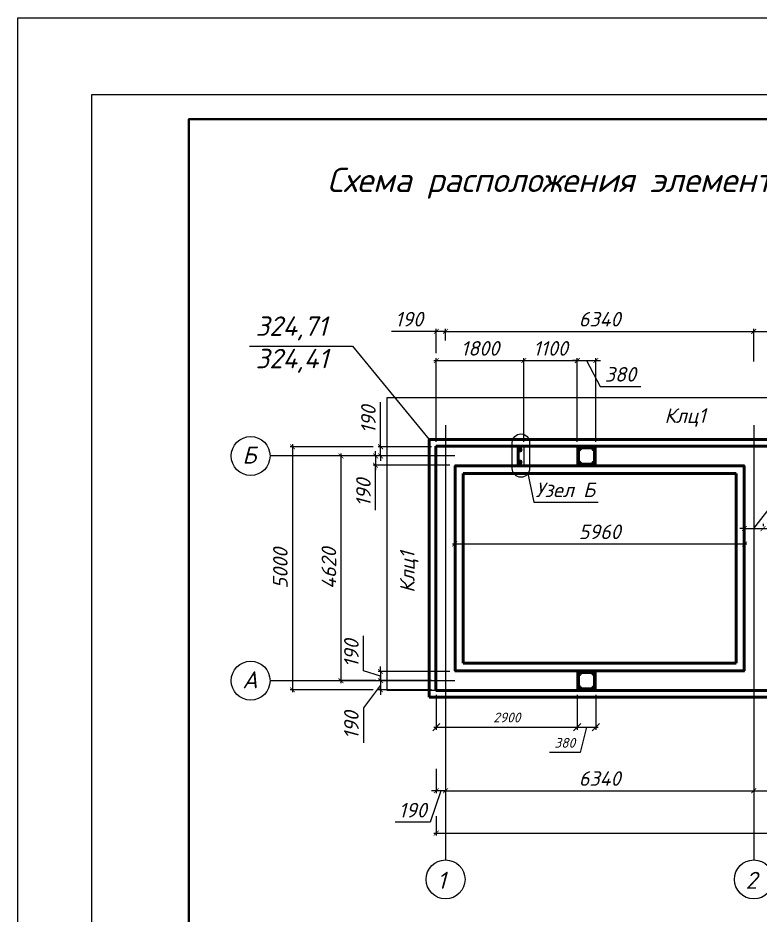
# Model space of a CAD drawing. Extents: x 108150 to 142535, y -18867 to -9422.
# Drawn here: x 135221.2 to 135373.8, y -16720 to -16535.5 of the extents above; entities that cross this region are included whole.
import ezdxf

# ---------------------------------------------------------------- set-up
doc = ezdxf.new("R2010")
doc.units = 0
doc.header["$MEASUREMENT"] = 0
doc.header["$PDMODE"] = 32
doc.header["$PDSIZE"] = 0.6
doc.layers.add('Текст', color=2, linetype='Continuous', lineweight=15)
doc.styles.add('ГОСТ -3', font='isocpeui.ttf', dxfattribs={"height": 3})
doc.styles.add('ГОСТ 300', font='isocpeui.ttf', dxfattribs={"height": 300})
doc.styles.add('ГОСТ-2', font='isocpeui.ttf', dxfattribs={"oblique": 1, "height": 2})
doc.styles.add('ГОСТ2.5', font='isocpeur.ttf', dxfattribs={"oblique": 15, "height": 2.5})
doc.dimstyles.new('100-2', dxfattribs={"dimscale": 0, "dimtxt": 2, "dimasz": 1.5, "dimexe": 0.5, "dimexo": 1, "dimgap": 1, "dimtad": 1, "dimdec": 0, "dimlfac": 100, "dimdsep": 46, "dimtxsty": 'ГОСТ-2', "dimblk": 'OBLIQUE', "dimcen": 2, "dimdle": 0.5, "dimclrd": 7, "dimclre": 7, "dimclrt": 7, "dimadec": 0, "dimazin": 0, "dimtfac": 1, "dimtdec": 0, "dimtmove": 0, "dimatfit": 3, "dimfxl": 2, "dimlwd": 15, "dimlwe": 15, "dimarcsym": 0})
doc.dimstyles.new('100-3А', dxfattribs={"dimtxt": 3, "dimasz": 1, "dimexe": 0.5, "dimexo": 1, "dimgap": 1, "dimtad": 1, "dimdec": 0, "dimlfac": 100, "dimtxsty": 'ГОСТ -3', "dimblk": 'ARCHTICK', "dimcen": 2.5, "dimdle": 0.5, "dimclrd": 7, "dimclre": 7, "dimclrt": 7, "dimadec": 0, "dimazin": 0, "dimtfac": 1, "dimtdec": 0, "dimtmove": 0, "dimatfit": 0, "dimldrblk": 'DOT', "dimfxl": 1, "dimlwd": 15, "dimlwe": 15, "dimarcsym": 0})

# ---------------------------------------------------------------- blocks, each defined once
blk = doc.blocks.new('_ArchTick')
at = {"color": 0, "linetype": 'ByBlock', "const_width": 0.15}
blk.add_lwpolyline([(-0.5, -0.5), (0.5, 0.5)], dxfattribs=at)
blk = doc.blocks.new('*D2860')
at = {"color": 7, "lineweight": 15, "transparency": 16777216}
for p, q in [((135295.77, -16623.69), (135295.77, -16614.5)), ((135306.24, -16623.69), (135295.27, -16623.69)), ((135295.77, -16625.59), (135295.77, -16623.69)), ((135306.24, -16625.59), (135295.27, -16625.59)), ((135295.77, -16625.59), (135295.77, -16626.59))]:
    blk.add_line(p, q, dxfattribs=at)
at = {"layer": 'Defpoints', "color": 0, "lineweight": 0, "transparency": 16777216}
for p in [(135307.24, -16623.69), (135295.77, -16625.59), (135307.24, -16625.59)]:
    blk.add_point(p, dxfattribs=at)
at = {"color": 7, "lineweight": 15, "transparency": 16777216}
for p, rotation in [((135295.77, -16623.69), 270), ((135295.77, -16625.59), 90)]:
    blk.add_blockref('_ArchTick', p, dxfattribs=dict(at, rotation=rotation))
at = {"color": 7, "lineweight": 25, "transparency": 16777216, "insert": (135293.27, -16618.1), "char_height": 3, "attachment_point": 5, "rotation": 90, "style": 'ГОСТ -3'}
blk.add_mtext('190', dxfattribs=at)
blk = doc.blocks.new('_Dot')
at = {"color": 0, "linetype": 'ByBlock', "lineweight": -2}
blk.add_line((-0.5, 0), (-1, 0), dxfattribs=at)
at = {"color": 0, "linetype": 'ByBlock', "const_width": 0.5}
blk.add_lwpolyline([(-0.25, 0, 1), (0.25, 0, 1)], format="xyb", close=True, dxfattribs=at)
blk = doc.blocks.new('*D2861')
at = {"color": 7, "lineweight": 15, "transparency": 16777216}
for p, q in [((135294.75, -16625.59), (135294.75, -16624.59)), ((135305.23, -16625.59), (135294.25, -16625.59)), ((135294.75, -16625.59), (135294.75, -16627.49)), ((135294.75, -16625.59), (135294.75, -16627.49)), ((135310.04, -16627.49), (135294.25, -16627.49)), ((135294.75, -16627.49), (135294.75, -16628.49)), ((135294.75, -16636.74), (135294.75, -16627.49))]:
    blk.add_line(p, q, dxfattribs=at)
at = {"layer": 'Defpoints', "color": 0, "lineweight": 0, "transparency": 16777216}
for p in [(135306.23, -16625.59), (135294.75, -16627.49), (135311.04, -16627.49)]:
    blk.add_point(p, dxfattribs=at)
at = {"color": 7, "lineweight": 15, "transparency": 16777216}
for p, rotation in [((135294.75, -16625.59), 270), ((135294.75, -16627.49), 90)]:
    blk.add_blockref('_ArchTick', p, dxfattribs=dict(at, rotation=rotation))
at = {"color": 7, "lineweight": 25, "transparency": 16777216, "insert": (135292.25, -16633.14), "char_height": 3, "attachment_point": 5, "rotation": 90, "style": 'ГОСТ -3'}
blk.add_mtext('190', dxfattribs=at)
blk = doc.blocks.new('*D2862')
at = {"color": 7, "lineweight": 15, "transparency": 16777216}
for p, q in [((135292.27, -16669.79), (135292.27, -16662.6)), ((135295.77, -16669.89), (135295.77, -16668.89)), ((135295.77, -16670.84), (135292.27, -16669.79)), ((135310.04, -16669.89), (135295.27, -16669.89)), ((135295.77, -16669.89), (135295.77, -16671.79)), ((135295.77, -16669.89), (135295.77, -16671.79)), ((135306.24, -16671.79), (135295.27, -16671.79)), ((135295.77, -16671.79), (135295.77, -16672.79))]:
    blk.add_line(p, q, dxfattribs=at)
at = {"layer": 'Defpoints', "color": 0, "lineweight": 0, "transparency": 16777216}
for p in [(135311.04, -16669.89), (135295.77, -16671.79), (135307.24, -16671.79)]:
    blk.add_point(p, dxfattribs=at)
at = {"color": 7, "lineweight": 15, "transparency": 16777216}
for p, rotation in [((135295.77, -16669.89), 270), ((135295.77, -16671.79), 90)]:
    blk.add_blockref('_ArchTick', p, dxfattribs=dict(at, rotation=rotation))
at = {"color": 7, "lineweight": 25, "transparency": 16777216, "insert": (135289.77, -16666.2), "char_height": 3, "attachment_point": 5, "rotation": 90, "style": 'ГОСТ -3'}
blk.add_mtext('190', dxfattribs=at)
blk = doc.blocks.new('*D2863')
at = {"color": 7, "lineweight": 15, "transparency": 16777216}
for p, q in [((135295.77, -16671.79), (135295.77, -16670.79)), ((135295.77, -16672.74), (135292.27, -16677.37)), ((135306.24, -16671.79), (135295.27, -16671.79)), ((135295.77, -16671.79), (135295.77, -16673.69)), ((135295.77, -16671.79), (135295.77, -16673.69)), ((135306.24, -16673.69), (135295.27, -16673.69)), ((135295.77, -16673.69), (135295.77, -16674.69)), ((135292.27, -16677.37), (135292.27, -16684.56))]:
    blk.add_line(p, q, dxfattribs=at)
at = {"layer": 'Defpoints', "color": 0, "lineweight": 0, "transparency": 16777216}
for p in [(135307.24, -16671.79), (135295.77, -16673.69), (135307.24, -16673.69)]:
    blk.add_point(p, dxfattribs=at)
at = {"color": 7, "lineweight": 15, "transparency": 16777216}
for p, rotation in [((135295.77, -16671.79), 270), ((135295.77, -16673.69), 90)]:
    blk.add_blockref('_ArchTick', p, dxfattribs=dict(at, rotation=rotation))
at = {"color": 7, "lineweight": 25, "transparency": 16777216, "insert": (135289.77, -16680.97), "char_height": 3, "attachment_point": 5, "rotation": 90, "style": 'ГОСТ -3'}
blk.add_mtext('190', dxfattribs=at)
blk = doc.blocks.new('*D2673')
at = {"color": 7, "lineweight": 15, "transparency": 16777216}
for p, q in [((135287.65, -16672.29), (135287.65, -16625.09)), ((135294.77, -16625.59), (135287.15, -16625.59)), ((135294.77, -16671.79), (135287.15, -16671.79))]:
    blk.add_line(p, q, dxfattribs=at)
at = {"layer": 'Defpoints', "color": 0, "lineweight": 0, "transparency": 16777216}
for p in [(135287.65, -16625.59), (135295.77, -16625.59), (135295.77, -16671.79)]:
    blk.add_point(p, dxfattribs=at)
at = {"color": 7, "lineweight": 15, "transparency": 16777216}
for p, rotation in [((135287.65, -16625.59), 90), ((135287.65, -16671.79), 270)]:
    blk.add_blockref('_ArchTick', p, dxfattribs=dict(at, rotation=rotation))
at = {"color": 7, "lineweight": 25, "transparency": 16777216, "insert": (135285.15, -16648.69), "char_height": 3, "attachment_point": 5, "rotation": 90, "style": 'ГОСТ -3'}
blk.add_mtext('4620', dxfattribs=at)
blk = doc.blocks.new('*D2674')
at = {"color": 7, "lineweight": 15, "transparency": 16777216}
for p, q in [((135277.66, -16623.19), (135277.66, -16674.19)), ((135294.27, -16623.69), (135277.16, -16623.69)), ((135294.27, -16673.69), (135277.16, -16673.69))]:
    blk.add_line(p, q, dxfattribs=at)
at = {"layer": 'Defpoints', "color": 0, "lineweight": 0, "transparency": 16777216}
for p in [(135295.27, -16623.69), (135277.66, -16673.69), (135295.27, -16673.69)]:
    blk.add_point(p, dxfattribs=at)
at = {"color": 7, "lineweight": 15, "transparency": 16777216}
for p, rotation in [((135277.66, -16623.69), 90), ((135277.66, -16673.69), 270)]:
    blk.add_blockref('_ArchTick', p, dxfattribs=dict(at, rotation=rotation))
at = {"color": 7, "lineweight": 25, "transparency": 16777216, "insert": (135275.16, -16648.69), "char_height": 3, "attachment_point": 5, "rotation": 90, "style": 'ГОСТ -3'}
blk.add_mtext('5000', dxfattribs=at)
blk = doc.blocks.new('*D2864')
at = {"color": 7, "lineweight": 15, "transparency": 16777216}
for p, q in [((135372.54, -16640.52), (135377.13, -16634.59)), ((135377.13, -16634.59), (135385.5, -16634.59)), ((135370.64, -16639.52), (135370.64, -16640.02)), ((135374.44, -16639.52), (135374.44, -16640.02)), ((135370.64, -16640.52), (135369.64, -16640.52)), ((135370.64, -16640.52), (135374.44, -16640.52)), ((135370.64, -16640.52), (135374.44, -16640.52)), ((135374.44, -16640.52), (135375.44, -16640.52))]:
    blk.add_line(p, q, dxfattribs=at)
at = {"layer": 'Defpoints', "color": 0, "lineweight": 0, "transparency": 16777216}
for p in [(135370.64, -16640.52), (135374.44, -16640.52), (135374.44, -16640.52)]:
    blk.add_point(p, dxfattribs=at)
at = {"color": 7, "lineweight": 15, "transparency": 16777216}
blk.add_blockref('_ArchTick', (135370.64, -16640.52), dxfattribs=at)
at = {"color": 7, "lineweight": 15, "transparency": 16777216, "rotation": 180}
blk.add_blockref('_ArchTick', (135374.44, -16640.52), dxfattribs=at)
at = {"color": 7, "lineweight": 25, "transparency": 16777216, "insert": (135381.32, -16632.09), "char_height": 3, "attachment_point": 5, "style": 'ГОСТ -3'}
blk.add_mtext('380', dxfattribs=at)
blk = doc.blocks.new('*D2866')
at = {"color": 7, "lineweight": 15, "transparency": 16777216}
for p, q in [((135324.74, -16605.97), (135336.74, -16605.97)), ((135325.24, -16622.69), (135325.24, -16605.47)), ((135336.24, -16622.69), (135336.24, -16605.47))]:
    blk.add_line(p, q, dxfattribs=at)
at = {"layer": 'Defpoints', "color": 0, "lineweight": 0, "transparency": 16777216}
for p in [(135336.24, -16605.97), (135325.24, -16623.69), (135336.24, -16623.69)]:
    blk.add_point(p, dxfattribs=at)
at = {"color": 7, "lineweight": 15, "transparency": 16777216, "rotation": 180}
blk.add_blockref('_ArchTick', (135325.24, -16605.97), dxfattribs=at)
at = {"color": 7, "lineweight": 15, "transparency": 16777216}
blk.add_blockref('_ArchTick', (135336.24, -16605.97), dxfattribs=at)
at = {"color": 7, "lineweight": 25, "transparency": 16777216, "insert": (135330.74, -16603.47), "char_height": 3, "attachment_point": 5, "style": 'ГОСТ -3'}
blk.add_mtext('1100', dxfattribs=at)
blk = doc.blocks.new('*D2678')
at = {"color": 7, "lineweight": 15, "transparency": 16777216}
for p, q in [((135307.24, -16604.47), (135307.24, -16599.47)), ((135309.14, -16601.86), (135309.14, -16599.47)), ((135307.24, -16599.97), (135298.05, -16599.97)), ((135309.14, -16599.97), (135307.24, -16599.97)), ((135309.14, -16599.97), (135310.14, -16599.97))]:
    blk.add_line(p, q, dxfattribs=at)
at = {"layer": 'Defpoints', "color": 0, "lineweight": 0, "transparency": 16777216}
for p in [(135309.14, -16599.97), (135309.14, -16602.86), (135307.24, -16605.47)]:
    blk.add_point(p, dxfattribs=at)
at = {"color": 7, "lineweight": 15, "transparency": 16777216}
blk.add_blockref('_ArchTick', (135307.24, -16599.97), dxfattribs=at)
at = {"color": 7, "lineweight": 15, "transparency": 16777216, "rotation": 180}
blk.add_blockref('_ArchTick', (135309.14, -16599.97), dxfattribs=at)
at = {"color": 7, "lineweight": 25, "transparency": 16777216, "insert": (135301.64, -16597.47), "char_height": 3, "attachment_point": 5, "style": 'ГОСТ -3'}
blk.add_mtext('190', dxfattribs=at)
blk = doc.blocks.new('A$C2C831A7A')
at = {"lineweight": 25}
for points in [[(-0.95, 3.2, 1), (-0.15, 3.2, 1)], [(-0.95, 0.6, 1), (-0.15, 0.6, 1)]]:
    blk.add_hatch(color=7, dxfattribs=at).paths.add_polyline_path(points)
at = {"color": 7, "lineweight": 50}
blk.add_line((-0.15, 0.06), (-0.15, 3.69), dxfattribs=at)
at = {"color": 7, "lineweight": 25}
for centre in [(-0.55, 3.2), (-0.55, 0.6)]:
    blk.add_circle(centre, 0.4, dxfattribs=at)
blk = doc.blocks.new('A$C6C1B274A')
at = {"lineweight": 40}
for points in [[(0.3, 3.3, 1), (0.7, 3.3, 1)], [(3.1, 3.3, 1), (3.5, 3.3, 1)], [(0.3, 0.5, 1), (0.7, 0.5, 1)], [(3.1, 0.5, 1), (3.5, 0.5, 1)]]:
    blk.add_hatch(color=7, dxfattribs=at).paths.add_polyline_path(points)
at = {"color": 7, "lineweight": 40}
for p, q in [((0.19, 3.5), (2.31, 3.5)), ((0.3, 0.2), (0.3, 3.6)), ((3.61, 3.5), (1.49, 3.5)), ((3.5, 0.2), (3.5, 3.6)), ((0.19, 0.3), (2.31, 0.3)), ((3.61, 0.3), (1.49, 0.3))]:
    blk.add_line(p, q, dxfattribs=at)
for centre in [(0.5, 3.3), (3.3, 3.3), (0.5, 0.5), (3.3, 0.5)]:
    blk.add_circle(centre, 0.2, dxfattribs=at)
blk = doc.blocks.new('_Oblique')
at = {"color": 0, "linetype": 'ByBlock', "lineweight": -2}
blk.add_line((-0.5, -0.5), (0.5, 0.5), dxfattribs=at)
blk = doc.blocks.new('*D2869')
at = {"color": 7, "lineweight": 15, "transparency": 16777216}
for p, q in [((135307.24, -16674.69), (135307.24, -16681.87)), ((135336.24, -16674.69), (135336.24, -16681.87)), ((135306.74, -16681.37), (135336.74, -16681.37))]:
    blk.add_line(p, q, dxfattribs=at)
at = {"layer": 'Defpoints', "color": 0, "lineweight": 0, "transparency": 16777216}
for p in [(135307.24, -16673.69), (135336.24, -16673.69), (135336.24, -16681.37)]:
    blk.add_point(p, dxfattribs=at)
at = {"color": 7, "lineweight": 15, "transparency": 16777216, "xscale": 1.5, "yscale": 1.5, "zscale": 1.5, "rotation": 180}
blk.add_blockref('_Oblique', (135307.24, -16681.37), dxfattribs=at)
at = {"color": 7, "lineweight": 15, "transparency": 16777216, "xscale": 1.5, "yscale": 1.5, "zscale": 1.5}
blk.add_blockref('_Oblique', (135336.24, -16681.37), dxfattribs=at)
at = {"color": 7, "lineweight": 25, "transparency": 16777216, "insert": (135321.74, -16679.37), "char_height": 2, "attachment_point": 5, "style": 'ГОСТ-2'}
blk.add_mtext('2900', dxfattribs=at)
blk = doc.blocks.new('*D2870')
at = {"color": 7, "lineweight": 15, "transparency": 16777216}
for p, q in [((135336.24, -16674.69), (135336.24, -16681.87)), ((135340.04, -16674.69), (135340.04, -16681.87)), ((135335.74, -16681.37), (135340.54, -16681.37)), ((135338.14, -16681.37), (135336.81, -16686.57)), ((135336.81, -16686.57), (135330.52, -16686.57))]:
    blk.add_line(p, q, dxfattribs=at)
at = {"layer": 'Defpoints', "color": 0, "lineweight": 0, "transparency": 16777216}
for p in [(135336.24, -16673.69), (135340.04, -16673.69), (135340.04, -16681.37)]:
    blk.add_point(p, dxfattribs=at)
at = {"color": 7, "lineweight": 15, "transparency": 16777216, "xscale": 1.5, "yscale": 1.5, "zscale": 1.5, "rotation": 180}
blk.add_blockref('_Oblique', (135336.24, -16681.37), dxfattribs=at)
at = {"color": 7, "lineweight": 15, "transparency": 16777216, "xscale": 1.5, "yscale": 1.5, "zscale": 1.5}
blk.add_blockref('_Oblique', (135340.04, -16681.37), dxfattribs=at)
at = {"color": 7, "lineweight": 25, "transparency": 16777216, "insert": (135333.66, -16684.57), "char_height": 2, "attachment_point": 5, "style": 'ГОСТ-2'}
blk.add_mtext('380', dxfattribs=at)
blk = doc.blocks.new('*D2692')
at = {"color": 7, "lineweight": 15, "transparency": 16777216}
for p, q in [((135336.24, -16605.97), (135335.24, -16605.97)), ((135336.24, -16622.69), (135336.24, -16605.47)), ((135336.24, -16605.97), (135340.04, -16605.97)), ((135336.24, -16605.97), (135340.04, -16605.97)), ((135338.14, -16605.97), (135340.91, -16611.31)), ((135340.04, -16622.69), (135340.04, -16605.47)), ((135340.04, -16605.97), (135341.04, -16605.97)), ((135340.91, -16611.31), (135349.29, -16611.31))]:
    blk.add_line(p, q, dxfattribs=at)
at = {"layer": 'Defpoints', "color": 0, "lineweight": 0, "transparency": 16777216}
for p in [(135340.04, -16605.97), (135336.24, -16623.69), (135340.04, -16623.69)]:
    blk.add_point(p, dxfattribs=at)
at = {"color": 7, "lineweight": 15, "transparency": 16777216}
blk.add_blockref('_ArchTick', (135336.24, -16605.97), dxfattribs=at)
at = {"color": 7, "lineweight": 15, "transparency": 16777216, "rotation": 180}
blk.add_blockref('_ArchTick', (135340.04, -16605.97), dxfattribs=at)
at = {"color": 7, "lineweight": 25, "transparency": 16777216, "insert": (135345.1, -16608.81), "char_height": 3, "attachment_point": 5, "style": 'ГОСТ -3'}
blk.add_mtext('380', dxfattribs=at)
blk = doc.blocks.new('*D2700')
at = {"color": 7, "lineweight": 15, "transparency": 16777216}
for p, q in [((135307.24, -16699.66), (135307.24, -16703.64)), ((135480.24, -16699.66), (135480.24, -16703.64)), ((135306.74, -16703.14), (135480.74, -16703.14))]:
    blk.add_line(p, q, dxfattribs=at)
at = {"layer": 'Defpoints', "color": 0, "lineweight": 0, "transparency": 16777216}
for p in [(135307.24, -16698.66), (135480.24, -16698.66), (135480.24, -16703.14)]:
    blk.add_point(p, dxfattribs=at)
at = {"color": 7, "lineweight": 15, "transparency": 16777216, "rotation": 180}
blk.add_blockref('_ArchTick', (135307.24, -16703.14), dxfattribs=at)
at = {"color": 7, "lineweight": 15, "transparency": 16777216}
blk.add_blockref('_ArchTick', (135480.24, -16703.14), dxfattribs=at)
at = {"color": 7, "lineweight": 25, "transparency": 16777216, "insert": (135393.74, -16700.62), "char_height": 3, "attachment_point": 5, "style": 'ГОСТ -3'}
blk.add_mtext('17300', dxfattribs=at)
blk = doc.blocks.new('*D2701')
at = {"color": 7, "lineweight": 15, "transparency": 16777216}
for p, q in [((135309.14, -16689.42), (135309.14, -16694.92)), ((135307.24, -16689.92), (135307.24, -16694.92)), ((135308.19, -16694.42), (135305.99, -16700.92)), ((135307.24, -16694.42), (135306.24, -16694.42)), ((135309.14, -16694.42), (135307.24, -16694.42)), ((135309.14, -16694.42), (135307.24, -16694.42)), ((135309.14, -16694.42), (135310.14, -16694.42)), ((135305.99, -16700.92), (135298.79, -16700.92))]:
    blk.add_line(p, q, dxfattribs=at)
at = {"layer": 'Defpoints', "color": 0, "lineweight": 0, "transparency": 16777216}
for p in [(135307.24, -16688.92), (135309.14, -16688.42), (135307.24, -16694.42)]:
    blk.add_point(p, dxfattribs=at)
at = {"color": 7, "lineweight": 15, "transparency": 16777216}
blk.add_blockref('_ArchTick', (135307.24, -16694.42), dxfattribs=at)
at = {"color": 7, "lineweight": 15, "transparency": 16777216, "rotation": 180}
blk.add_blockref('_ArchTick', (135309.14, -16694.42), dxfattribs=at)
at = {"color": 7, "lineweight": 25, "transparency": 16777216, "insert": (135302.39, -16698.42), "char_height": 3, "attachment_point": 5, "style": 'ГОСТ -3'}
blk.add_mtext('190', dxfattribs=at)

msp = doc.modelspace()

# ---------------------------------------------------------------- linework, layer by layer
at = {"color": 7}
for p, q in [((135268.8484, -16603.029, -754.4947), (135289.9751, -16603.029, -754.4947)), ((135289.9751, -16603.029, -754.4947), (135305.7417, -16622.1961, -754.4947))]:
    msp.add_line(p, q, dxfattribs=at)
at = {"color": 5, "lineweight": 25}
for p, q in [((135309.1417, -16619.2685, -754.4947), (135309.1417, -16708.6584, -754.4947)), ((135372.5417, -16619.2685, -754.4947), (135372.5417, -16708.6584, -754.4947))]:
    msp.add_line(p, q, dxfattribs=at)
at = {"color": 7, "lineweight": 50}
for p, q in [((135305.7417, -16675.1912, -754.4947), (135305.7417, -16622.1961, -754.4947)), ((135305.7417, -16622.1961, -754.4947), (135481.7417, -16622.1961, -754.4947)), ((135307.1462, -16673.7946, -754.4947), (135307.1462, -16623.5964, -754.4947)), ((135307.1462, -16623.5964, -754.4947), (135480.3417, -16623.5964, -754.4947)), ((135311.1417, -16669.7607, -754.4947), (135311.1417, -16627.5964, -754.4947)), ((135311.1417, -16627.5964, -754.4947), (135370.5417, -16627.5964, -754.4947)), ((135370.5417, -16627.5964, -754.4947), (135370.5417, -16669.7607, -754.4947)), ((135312.7417, -16668.1912, -754.4947), (135312.7417, -16629.1961, -754.4947)), ((135312.7417, -16629.1961, -754.4947), (135368.9417, -16629.1961, -754.4947)), ((135368.9417, -16629.1961, -754.4947), (135368.9417, -16668.1912, -754.4947)), ((135368.9417, -16668.1912, -754.4947), (135312.7417, -16668.1912, -754.4947)), ((135370.5417, -16669.7607, -754.4947), (135311.1417, -16669.7607, -754.4947)), ((135480.3417, -16673.7946, -754.4947), (135307.1462, -16673.7946, -754.4947)), ((135481.7417, -16675.1912, -754.4947), (135305.7417, -16675.1912, -754.4947))]:
    msp.add_line(p, q, dxfattribs=at)
at = {"color": 6, "lineweight": 13}
for p, q in [((135325.2417, -16623.6946, -754.4947), (135325.2417, -16627.4946, -754.4947)), ((135336.2417, -16623.6946, -754.4947), (135336.2417, -16627.4946, -754.4947)), ((135370.6417, -16663.8946, -754.4947), (135370.6417, -16627.4946, -754.4947)), ((135370.6417, -16669.8946, -754.4947), (135370.6417, -16663.8946, -754.4947))]:
    msp.add_line(p, q, dxfattribs=at)
at = {"color": 116, "lineweight": 25}
for p, q in [((135311.0417, -16625.5946, -754.4947), (135273.0417, -16625.5946, -754.4947)), ((135311.0417, -16671.7946, -754.4947), (135273.0417, -16671.7946, -754.4947))]:
    msp.add_line(p, q, dxfattribs=at)
at = {"color": 1, "linetype": 'Continuous', "lineweight": 0}
msp.add_lwpolyline([(135221.1868, -16535.5269), (135882.013, -16535.5269), (135882.013, -16868.3403), (135221.1868, -16868.3403)], close=True, dxfattribs=at)
at = {"color": 0, "lineweight": -3, "elevation": -754.4947}
msp.add_lwpolyline([(135236.3475, -16848.334), (135866.3475, -16848.334), (135866.3475, -16551.334), (135236.3475, -16551.334)], close=True, dxfattribs=at)
at = {"color": 7, "lineweight": 40, "elevation": -754.4947}
msp.add_lwpolyline([(135256.3475, -16843.334), (135861.3475, -16843.334), (135861.3475, -16556.334), (135256.3475, -16556.334)], close=True, dxfattribs=at)
at = {"color": 116, "lineweight": 15, "elevation": -754.4947}
msp.add_lwpolyline([(135307.1462, -16673.7946), (135297.1462, -16673.7946), (135297.1462, -16613.5964), (135490.3417, -16613.5964), (135490.3417, -16673.7946), (135480.3417, -16673.7946)], dxfattribs=at)
at = {"color": 116, "lineweight": 25, "elevation": -754.4947}
msp.add_lwpolyline([(135326.4185, -16622.8397), (135326.4185, -16628.1801, -1), (135322.8699, -16628.1801), (135322.8699, -16622.8397, -1), (135326.4185, -16622.8397)], format="xyb", dxfattribs=at)
at = {"color": 6, "lineweight": 13, "elevation": -754.4947}
for points in [[(135307.2417, -16623.6946), (135480.2417, -16623.6946), (135480.2417, -16673.6946), (135307.2417, -16673.6946)], [(135325.2417, -16623.6946), (135325.2417, -16627.4946), (135323.9417, -16627.4946), (135323.9417, -16623.6946)], [(135336.2417, -16623.6946), (135340.0417, -16623.6946), (135340.0417, -16627.4946), (135336.2417, -16627.4946)], [(135336.2417, -16669.8946), (135340.0417, -16669.8946), (135340.0417, -16673.6946), (135336.2417, -16673.6946)]]:
    msp.add_lwpolyline(points, close=True, dxfattribs=at)
for points in [[(135342.1417, -16627.4946), (135311.0417, -16627.4946), (135311.0417, -16669.8946), (135342.1417, -16669.8946)], [(135370.6417, -16627.4946), (135343.3417, -16627.4946)], [(135343.3417, -16669.8946), (135357.8417, -16669.8946)], [(135368.8417, -16669.8946), (135370.6417, -16669.8946)]]:
    msp.add_lwpolyline(points, dxfattribs=at)
at = {"color": 116, "lineweight": 25, "elevation": -754.4947}
msp.add_lwpolyline([(135326.0903, -16629.2082), (135327.3187, -16635.0594), (135340.5005, -16635.0594)], dxfattribs=at)
at = {"color": 7}
for centre in [(135269.0417, -16625.5946, -754.4947), (135269.0417, -16671.7946, -754.4947), (135309.1417, -16712.6584, -754.4947), (135372.5417, -16712.6584, -754.4947)]:
    msp.add_circle(centre, 4, dxfattribs=at)

# ---------------------------------------------------------------- block references
at = {"color": 7, "lineweight": 0, "xscale": -1}
msp.add_blockref('A$C2C831A7A', (135323.9417, -16627.4946, -754.4947), dxfattribs=at)
at = {"color": 15, "lineweight": 50, "ltscale": 0.1, "xscale": -1, "rotation": 180}
for p in [(135336.2417, -16623.6946, -754.4947), (135336.2417, -16669.8946, -754.4947)]:
    msp.add_blockref('A$C6C1B274A', p, dxfattribs=at)

# ---------------------------------------------------------------- texts
at = {"color": 7}
for s, height, style, p in [('Схема расположения элементов фундаментов, выпусков сердечников.', 5, 'ГОСТ -3', (135284.7803, -16571.3306, -754.4947)), ('Клц1', 3, 'ГОСТ -3', (135354.1805, -16618.7935, -754.4947)), ('Б', 3.5, 'ГОСТ 300', (135267.3488, -16627.1634, -754.4947)), ('А', 3.5, 'ГОСТ 300', (135267.3488, -16673.3634, -754.4947)), ('1', 3.5, 'ГОСТ 300', (135307.4488, -16714.5896, -754.4947)), ('2', 3.5, 'ГОСТ 300', (135370.8488, -16714.5896, -754.4947))]:
    msp.add_text(s, height=height, dxfattribs=dict(at, style=style)).set_placement(p)
at = {"color": 116, "lineweight": 25, "style": 'ГОСТ-2'}
msp.add_text('Узел Б', height=3, dxfattribs=at).set_placement((135327.6528, -16634.0594, -754.4947))
at = {"color": 7, "style": 'ГОСТ -3'}
msp.add_text('Клц1', height=3, rotation=90, dxfattribs=at).set_placement((135302.7716, -16653.7177, -754.4947))
at = {"layer": 'Текст', "color": 2, "insert": (135270.0595, -16608.496, -754.4947), "char_height": 4, "width": 28.649284, "attachment_point": 7, "style": 'ГОСТ2.5'}
msp.add_mtext('324,71 324,41', dxfattribs=at)

# ---------------------------------------------------------------- dimensions: what is measured, and where the dimension line sits
at = {"color": 116, "lineweight": 25}
for base, p1, p2, picture, middle in [((135309.1417, -16599.9702, -754.4947), (135307.2417, -16605.4698, -754.4947), (135309.1417, -16602.8615, -754.4947), '*D2678', (135301.6439, -16599.9702, -754.4947)), ((135480.2417, -16703.1371, -754.4947), (135307.2417, -16698.6564, -754.4947), (135480.2417, -16698.6564, -754.4947), '*D2700', (135393.7417, -16703.1371, -754.4947))]:
    dim = msp.add_linear_dim(base=base, p1=p1, p2=p2, dimstyle='100-3А', dxfattribs=at)
    dim.commit()
    dim.dimension.update_dxf_attribs({"geometry": picture, "text_midpoint": middle, "dimtype": 160})
for base, p1, p2 in [((135372.5417, -16599.9702, -754.4947), (135309.1417, -16602.8615, -754.4947), (135372.5417, -16605.9698, -754.4947)), ((135478.3417, -16599.9702, -754.4947), (135372.5417, -16607.1346, -754.4947), (135478.3417, -16607.1346, -754.4947)), ((135478.3417, -16694.4171, -754.4947), (135372.5417, -16687.2526, -754.4947), (135478.3417, -16687.2526, -754.4947)), ((135372.5417, -16694.4171, -754.4947), (135309.1417, -16691.5258, -754.4947), (135372.5417, -16688.4175, -754.4947))]:
    msp.add_linear_dim(base=base, p1=p1, p2=p2, dimstyle='100-3А', override={"dimtmove": 1}, dxfattribs=at).render()
for base, p1, p2 in [((135325.2417, -16605.9698, -754.4947), (135307.2417, -16623.6946, -754.4947), (135325.2417, -16623.6946, -754.4947)), ((135370.6417, -16643.6846, -754.4947), (135311.0417, -16640.6946, -754.4947), (135370.6417, -16640.6946, -754.4947))]:
    msp.add_linear_dim(base=base, p1=p1, p2=p2, dimstyle='100-3А', dxfattribs=at).render()
for base, p1, p2, dimstyle, override, picture, middle in [((135336.2417, -16605.9698, -754.4947), (135325.2417, -16623.6946, -754.4947), (135336.2417, -16623.6946, -754.4947), '100-3А', {"dimtmove": 1}, '*D2866', (135330.7417, -16603.4698, -754.4947)), ((135336.2417, -16681.3702, -754.4947), (135307.2417, -16673.6946, -754.4947), (135336.2417, -16673.6946, -754.4947), '100-2', {"dimscale": 1, "dimfxl": 1.25}, '*D2869', (135321.7417, -16679.3702, -754.4947))]:
    dim = msp.add_linear_dim(base=base, p1=p1, p2=p2, dimstyle=dimstyle, override=override, dxfattribs=at)
    dim.commit()
    dim.dimension.update_dxf_attribs({"geometry": picture, "text_midpoint": middle})
for base, p1, p2, dimstyle, override, picture, middle in [((135340.0417, -16605.9698, -754.4947), (135336.2417, -16623.6946, -754.4947), (135340.0417, -16623.6946, -754.4947), '100-3А', {"dimtmove": 1}, '*D2692', (135341.9135, -16611.3136, -754.4947)), ((135374.4417, -16640.5217, -754.4947), (135370.6417, -16640.5217, -754.4947), (135374.4417, -16640.5217, -754.4947), '100-3А', {"dimtmove": 1}, '*D2864', (135378.1296, -16634.5868, -754.4947)), ((135340.0417, -16681.3702, -754.4947), (135336.2417, -16673.6946, -754.4947), (135340.0417, -16673.6946, -754.4947), '100-2', {"dimscale": 1, "dimtmove": 1, "dimfxl": 1.25}, '*D2870', (135335.8054, -16686.5729, -754.4947))]:
    dim = msp.add_linear_dim(base=base, p1=p1, p2=p2, dimstyle=dimstyle, override=override, dxfattribs=at)
    dim.commit()
    dim.dimension.update_dxf_attribs({"geometry": picture, "text_midpoint": middle, "dimtype": 160})
dim = msp.add_linear_dim(base=(135295.7668, -16625.5946, -754.4947), p1=(135307.2417, -16623.6946, -754.4947), p2=(135307.2417, -16625.5946, -754.4947), angle=270, dimstyle='100-3А', dxfattribs=at)
dim.commit()
dim.dimension.update_dxf_attribs({"geometry": '*D2860', "text_midpoint": (135295.7668, -16618.0969, -754.4947), "dimtype": 160})
for base, p1, p2, picture, middle in [((135277.6552, -16673.6946, -754.4947), (135295.2668, -16623.6946, -754.4947), (135295.2668, -16673.6946, -754.4947), '*D2674', (135275.1552, -16648.6946, -754.4947)), ((135287.6517, -16625.5946, -754.4947), (135295.7668, -16671.7946, -754.4947), (135295.7668, -16625.5946, -754.4947), '*D2673', (135285.1517, -16648.6946, -754.4947))]:
    dim = msp.add_linear_dim(base=base, p1=p1, p2=p2, angle=270, dimstyle='100-3А', dxfattribs=at)
    dim.commit()
    dim.dimension.update_dxf_attribs({"geometry": picture, "text_midpoint": middle})
for base, p1, p2, angle, picture, middle in [((135294.7535, -16627.4946, -754.4947), (135306.2283, -16625.5946, -754.4947), (135311.0417, -16627.4946, -754.4947), 270, '*D2861', (135292.6833, -16633.1397, -754.4947)), ((135295.7668, -16673.6946, -754.4947), (135307.2417, -16671.7946, -754.4947), (135307.2417, -16673.6946, -754.4947), 270, '*D2863', (135292.2668, -16678.3679, -754.4947)), ((135307.2417, -16694.4171, -754.4947), (135309.1417, -16688.4175, -754.4947), (135307.2417, -16688.9175, -754.4947), 180, '*D2701', (135304.9875, -16700.9171, -754.4947))]:
    dim = msp.add_linear_dim(base=base, p1=p1, p2=p2, angle=angle, dimstyle='100-3А', override={"dimtmove": 1}, dxfattribs=at)
    dim.commit()
    dim.dimension.update_dxf_attribs({"geometry": picture, "text_midpoint": middle, "dimtype": 160})
dim = msp.add_linear_dim(base=(135295.7668, -16671.7946, -754.4947), p1=(135311.0417, -16669.8946, -754.4947), p2=(135307.2417, -16671.7946, -754.4947), angle=270, dimstyle='100-3А', override={"dimtmove": 1}, dxfattribs=at)
dim.commit()
dim.dimension.update_dxf_attribs({"geometry": '*D2862', "text_midpoint": (135289.7668, -16668.7946, -754.4947)})

doc.saveas('drawing.dxf')
